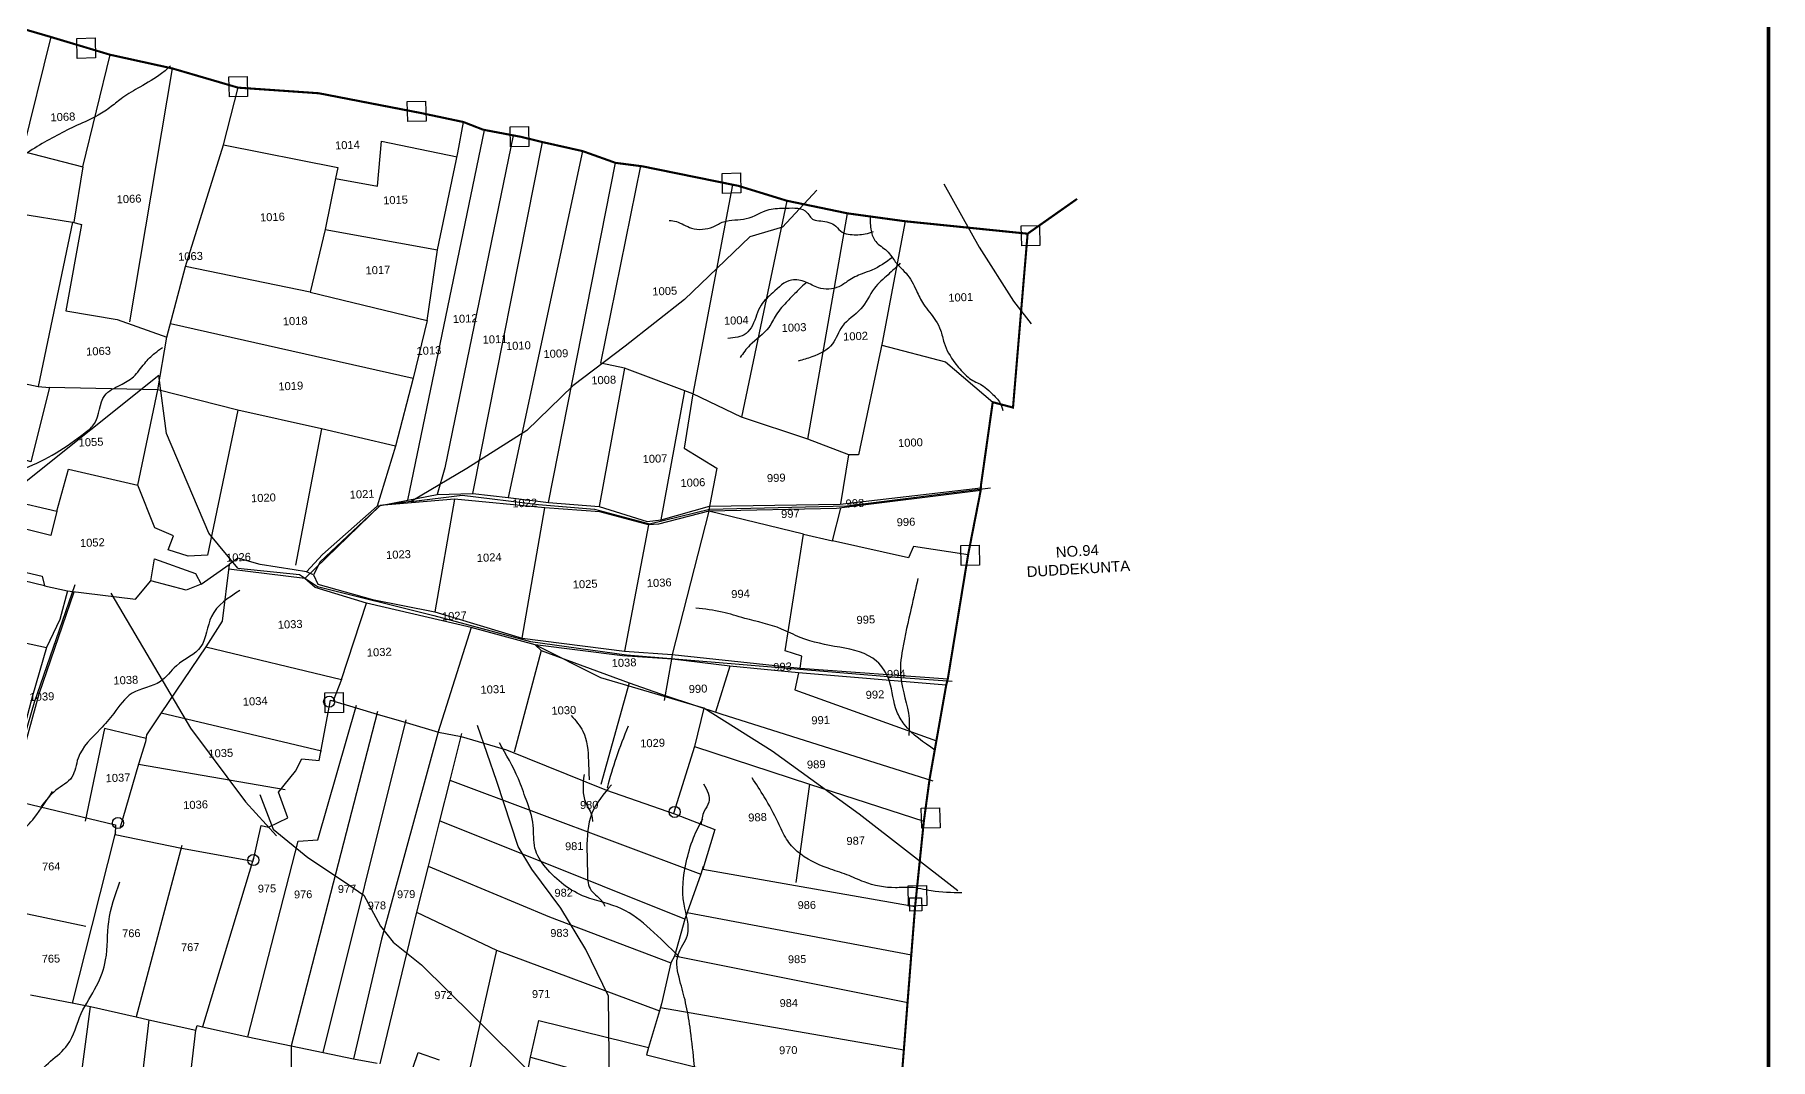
# Model space of a CAD drawing. Header units: inches. Extents: x 189567 to 214261, y 1613610 to 1624610.
# Drawn here: x 195325 to 198637, y 1619846 to 1621802 of the extents above; entities that cross this region are included whole.
import ezdxf
from ezdxf.enums import TextEntityAlignment as Align

# ---------------------------------------------------------------- set-up
doc = ezdxf.new("R2010")
doc.units = ezdxf.units.IN
doc.header["$LTSCALE"] = 15
doc.header["$MEASUREMENT"] = 0
for name, color, linetype in [('PLOT', 7, 'Continuous'), ('PLOT NOS', 7, 'Continuous'), ('ROAD', 1, 'Continuous'), ('STREAM', 4, 'Continuous'), ('text1', 7, 'Continuous'), ('text2', 7, 'Continuous'), ('VILLAGE BOUNADRY STONES', 1, 'Continuous'), ('VILLAGE BOUNDRY', 5, 'Continuous')]:
    doc.layers.add(name, color=color, linetype=linetype)
doc.styles.get("Standard").update_dxf_attribs({"font": 'arial.ttf'})

msp = doc.modelspace()

# ---------------------------------------------------------------- linework, layer by layer
at = {"layer": 'PLOT'}
for points in [[(195355.4, 1621797.3), (195301.5, 1621578.9)], [(195110.1, 1621626.2), (195301.1, 1621579), (195416.6, 1621549.5), (195468.8, 1621763.3)], [(195587.5, 1621737.2), (195506, 1621253.9)], [(195416.6, 1621549.5), (195399.6, 1621443.8)], [(196305.3, 1620908.8), (196433.3, 1621557)], [(196656.9, 1621515.3), (196580.6, 1621116.2)], [(195100.9, 1621482.9), (195185, 1621466.3), (195255.7, 1621450), (195289.7, 1621441.8), (195294.6, 1621460.6), (195397.3, 1621444.1), (195414.3, 1621439.2), (195384.1, 1621274.5), (195482.3, 1621257.9), (195577.3, 1621224.2)], [(196760.3, 1621484.7), (196673.6, 1621071.6)], [(194657.4, 1621452.3), (194688.9, 1621425.6), (194743.7, 1621382.3), (194895.1, 1621234.2), (194994.2, 1621143.6), (195015.2, 1621119.6), (195195.9, 1620947.4), (195284.3, 1620863.7), (195287.9, 1620780.6), (195339.3, 1620768), (195343.3, 1620749.9), (195387.7, 1620740.4), (195372.9, 1620685.8), (195347.6, 1620632), (195320.5, 1620539.6), (195297.7, 1620453), (195264.3, 1620351.6), (195251.5, 1620290.1)], [(196800.5, 1621029.5), (196876.2, 1621460.6)], [(195397.3, 1621444.1), (195331.4, 1621130.5)], [(196986.3, 1621445.5), (196942.1, 1621213.3), (196897, 1620999.9), (196878.3, 1620999.8)], [(196941.3, 1621209.1), (197063.2, 1621177.5), (197153.2, 1621100.3)], [(194834.4, 1621059), (194867.8, 1621178.3), (194983.4, 1621153.5), (195018.2, 1621137.9), (195095.6, 1621115.8), (195188.9, 1621105.7), (195234.5, 1621098.9), (195244.4, 1621148.5), (195331.4, 1621130.5), (195353.3, 1621128.4), (195317.8, 1620986.6), (195299.7, 1620992), (195280.2, 1620912.7), (195367.3, 1620892.1), (195355.4, 1620845.7), (195284.3, 1620863.7)], [(196450.6, 1621165.3), (196401.9, 1620900.9)], [(196013.6, 1621016.5), (195872.2, 1621049.7), (195712.4, 1621085.3), (195559.9, 1621123.8), (195353.3, 1621128.4)], [(195712.4, 1621085.3), (195654.9, 1620808.3), (195617.9, 1620806.7), (195579.8, 1620818.7), (195589.7, 1620845.5), (195553.9, 1620860.8), (195521.5, 1620942.2)], [(195872.2, 1621049.7), (195822.6, 1620789)], [(197130.2, 1620931.7), (196855.1, 1620897.2), (196611.2, 1620892), (196515.2, 1620867.2), (196496.2, 1620866.2), (196403.5, 1620891.3), (196298.2, 1620898.8), (196126.1, 1620915.4), (195984, 1620902.9), (195869.9, 1620795.7), (195856.9, 1620770.9), (195843.3, 1620776.7), (195874.3, 1620809.3), (195978.4, 1620901.9)], [(196126.1, 1620915.4), (196088.7, 1620699.9)], [(196791.8, 1620848.6), (196611.2, 1620892)], [(197106.2, 1620808.9), (197002.1, 1620824.6), (196992.4, 1620803.5), (196847.7, 1620835.6), (196863.6, 1620898.3)], [(195343.3, 1620749.9), (194924.8, 1620850.8)], [(196785.8, 1620592.4), (196788.8, 1620615.8), (196756.9, 1620625.6), (196791.8, 1620848.6), (196847.7, 1620835.6)], [(195387.7, 1620740.4), (195517.4, 1620724.1), (195546.4, 1620759.3), (195553.6, 1620801.3), (195631.5, 1620773.2), (195642.4, 1620753.3), (195696.1, 1620790.3)], [(195843.3, 1620776.7), (195820.3, 1620780.6), (195755.5, 1620790.4), (195712.8, 1620802.7), (195696.1, 1620790.3), (195682.7, 1620682.6), (195651.8, 1620633.4), (195566.1, 1620507.5), (195538.5, 1620465.5), (195536.4, 1620452), (195522.8, 1620409.7), (195487.1, 1620286.4)], [(195642.4, 1620753.3), (195613.7, 1620741.4), (195546.4, 1620759.3)], [(197064.4, 1620560.2), (196782.3, 1620583.9), (196651.8, 1620596.8), (196541.9, 1620609.6), (196446.6, 1620616.1), (196280.1, 1620637.4), (196158, 1620670), (195958.3, 1620716.5), (195860.1, 1620746.5), (195840.4, 1620763.7), (195695.1, 1620781.8)], [(195856.9, 1620770.9), (195865.2, 1620753.3), (195969.5, 1620724), (196088.7, 1620699.9), (196255.2, 1620650.2), (196450.2, 1620625.3), (196541.3, 1620618.7), (196785.8, 1620592.4), (197067.5, 1620572.3)], [(195399.3, 1620737.7), (195332.9, 1620542.9), (195275.5, 1620334.8)], [(195651.8, 1620633.4), (195910.4, 1620571.3), (195958.3, 1620716.5)], [(196158, 1620670), (196095.1, 1620471.5)], [(196291.7, 1620626.6), (196239.7, 1620432.1)], [(196280.1, 1620637.4), (196291.7, 1620626.6), (196459.6, 1620564.8), (196529.8, 1620539.7), (196634.2, 1620505.6), (197039.2, 1620377.4)], [(196651.8, 1620596.8), (196623.9, 1620508.8)], [(195910.4, 1620571.3), (195894.5, 1620530.5)], [(196459.6, 1620564.8), (196405.6, 1620370.8)], [(196782.3, 1620583.9), (196775.7, 1620551.4), (197045.7, 1620454.3)], [(195731.8, 1619888.9), (195827.9, 1620262.7), (195865.1, 1620265.1), (195938.9, 1620522.2)], [(195566.1, 1620507.5), (195872, 1620435.2)], [(195979.1, 1620510.3), (195814.5, 1619871.7)], [(195875.1, 1619859.2), (196034.1, 1620494)], [(196601.6, 1620516.2), (196584, 1620443.3), (196544.1, 1620315.6)], [(195537.4, 1620458.7), (195458.2, 1620477.6), (195421.1, 1620300.5)], [(196096.1, 1620475.7), (195986.6, 1620075.4), (195933.4, 1619847.1)], [(196139.2, 1620467.7), (196117, 1620379), (196097.6, 1620301.5), (196075.9, 1620215), (196053.8, 1620127), (195983.7, 1619837.8)], [(196584, 1620443.3), (196803.3, 1620371.4), (197021.8, 1620300.9)], [(195522.8, 1620409.7), (195803.1, 1620361)], [(196117, 1620379), (196596.2, 1620199.5)], [(196803.3, 1620371.4), (196777.2, 1620183.4)], [(196565.7, 1620113.8), (196097.6, 1620301.5)], [(195478.9, 1620280.6), (195433.8, 1620101.4), (195396.7, 1619953.7)], [(195605.9, 1620254.5), (195518.8, 1619927.3)], [(195742.7, 1620229.8), (195644.9, 1619908.5)], [(196075.9, 1620215), (196307.6, 1620117.9), (196538.7, 1620030.5)], [(196600.6, 1620214.5), (196596.2, 1620199.5), (196570.2, 1620126.6), (196565.7, 1620113.8), (196545.9, 1620043.2), (196538.7, 1620030.5), (196521.1, 1619951.9), (196517.4, 1619938.9), (196496, 1619868.5)], [(195232.2, 1620140.6), (195422.6, 1620100.3)], [(196053.8, 1620127), (196205.9, 1620054.7), (196517.4, 1619938.9)], [(196570.2, 1620126.6), (196998.1, 1620045.9)], [(196205.9, 1620054.7), (196155.9, 1619832.1)], [(196990.9, 1619954.2), (196545.9, 1620043.2)], [(195317.1, 1619969), (195399.9, 1619953.1), (195431.7, 1619947), (195518.8, 1619927.3), (195543, 1619921.8), (195632.6, 1619901.6), (195634.7, 1619910.9), (195644.9, 1619908.5), (195731.8, 1619888.9), (195814.5, 1619871.7), (195875.1, 1619859.2), (195933.4, 1619847.1), (195978.5, 1619838.6)], [(195375.5, 1619525), (195431.7, 1619947)], [(196519.2, 1619945.4), (196983.8, 1619864.5)], [(195543, 1619921.8), (195493.7, 1619505)], [(195604.6, 1619661.5), (195632.6, 1619901.6)], [(196262.8, 1619808), (196271.2, 1619850.3), (196287.1, 1619920.1), (196496, 1619868.5), (196492.6, 1619854.7), (196612.4, 1619825.1)], [(195814.5, 1619871.7), (195815.9, 1619617.4)], [(196046.4, 1619829.1), (196056.6, 1619859.1), (196096.6, 1619845.5)], [(196271.2, 1619850.3), (196335.5, 1619832.8), (196371.2, 1619823.1), (196432.4, 1619810.6), (196472, 1619802.6), (196602.1, 1619779.4), (196613.3, 1619824.8)]]:
    msp.add_lwpolyline(points, dxfattribs=at)
at = {"layer": 'PLOT NOS'}
for points in [[(195367.3, 1620892.1), (195389.3, 1620972.7), (195521.5, 1620942.2), (195559.9, 1621123.8), (195577.3, 1621224.2), (195612.5, 1621358.9), (195684.9, 1621591.6), (195713.1, 1621700.5)], [(195684.9, 1621591.6), (195903.6, 1621547.9), (195898.7, 1621527.3), (195879.4, 1621430), (195850.8, 1621310.2), (196073.6, 1621256.2), (196093.9, 1621391), (196132.7, 1621575.9), (196143.2, 1621634.9)], [(196037.1, 1620913.1), (196113.4, 1621281.7), (196183.3, 1621619.2)], [(195898.7, 1621527.3), (195979.3, 1621512.3), (195986.7, 1621598.5), (196131.1, 1621568.3)], [(196237.9, 1621609.4), (196107.7, 1620975.3), (196093.2, 1620924.3)], [(196160.8, 1620925.8), (196294, 1621596.6)], [(196370.6, 1621579.4), (196228.6, 1620918.5)], [(196863.5, 1620906), (196878.3, 1620999.8), (196800.5, 1621029.5), (196673.6, 1621071.6), (196580.6, 1621116.2), (196450.6, 1621165.3), (196405, 1621174.5), (196481.6, 1621551)], [(195879.4, 1621430), (196093.9, 1621391)], [(195850.8, 1621310.2), (195612.5, 1621358.9)], [(195584.2, 1621250.7), (196047.1, 1621146.2)], [(196073.6, 1621256.2), (196047.1, 1621146.2), (196013.6, 1621016.5), (195978.4, 1620901.9), (196037.1, 1620913.1), (196093.2, 1620924.3), (196160.8, 1620925.8), (196228.6, 1620918.5), (196305.3, 1620908.8), (196401.9, 1620900.9), (196493.9, 1620872.8), (196520.3, 1620875.9), (196612.6, 1620901.8), (196862.3, 1620905.9), (197130.4, 1620936.6)], [(196520.3, 1620875.9), (196565.5, 1621121.9)], [(196580.6, 1621116.2), (196564.1, 1621012.7), (196626.4, 1620974.3), (196612.6, 1620901.8), (196611.2, 1620892), (196541.3, 1620618.7), (196540.2, 1620609.8), (196526.3, 1620531)], [(196255.2, 1620650.2), (196298.2, 1620898.8)], [(196496.2, 1620866.2), (196450.2, 1620625.3)], [(194895.6, 1620730.1), (195347.6, 1620632)], [(195270.1, 1620344.1), (195479.4, 1620293.4), (195478.3, 1620275.4), (195605.2, 1620249.3), (195742, 1620224.6), (195756.9, 1620292.6), (195771.1, 1620289.5), (195807.8, 1620307.3), (195789.9, 1620356.1), (195822.3, 1620396.1), (195834.4, 1620419.5), (195867.6, 1620416.6), (195889.4, 1620531.3), (195938.2, 1620516.9), (195978.5, 1620505), (196033.5, 1620488.7), (196095.5, 1620470.4), (196138.5, 1620462.4), (196225.3, 1620436.9), (196416, 1620359.8), (196545.9, 1620314.5), (196622.6, 1620284.9), (196600, 1620209.2), (196777, 1620178), (197005.1, 1620138.1)]]:
    msp.add_lwpolyline(points, dxfattribs=at)
at = {"layer": 'ROAD'}
for points in [[(197060, 1621516.7), (197127.1, 1621396.1), (197193, 1621293), (197226.6, 1621249.7)], [(196817.4, 1621504.8), (196752.1, 1621434.4), (196689.6, 1621415.6), (196564.7, 1621296.2), (196451.9, 1621207), (196351.8, 1621131.4), (196264.1, 1621046.1), (196149.6, 1620973.9), (196043.2, 1620911), (196140.4, 1620922.9), (196286.6, 1620905.2), (196393.3, 1620896.3), (196498.4, 1620868.4), (196612.8, 1620896.1), (196874.5, 1620902.4), (197149.2, 1620936.9)], [(195712.5, 1620783.7), (195657, 1620850.6), (195576.7, 1621040.4), (195562, 1621151.2), (195302.5, 1620943.7), (195197.7, 1620882.6), (195118.4, 1620843.6), (195084.2, 1620841.4), (194952.9, 1620860.4), (194877, 1620842.8), (194736.7, 1620805), (194438.9, 1620690.4)], [(196043.2, 1620911), (195984, 1620902.9), (195984, 1620902.9), (195840.4, 1620763.7)], [(195712.5, 1620783.7), (195830.1, 1620771.5), (195864.9, 1620748.5), (196086.6, 1620693.4), (196271.2, 1620643.8), (196454.5, 1620618.2), (196969, 1620575.2), (197075.7, 1620568.1)], [(195401.8, 1620751.4), (195323.6, 1620527.2), (195238.8, 1620235.2)], [(195469.9, 1620735.5), (195622.5, 1620477.9), (195727.1, 1620337.3), (195786.3, 1620272.5)], [(197086.9, 1620167.5), (196898.6, 1620313.9), (196732.1, 1620434.6), (196601.6, 1620516.2), (196405.3, 1620574.3), (196280.1, 1620637.4)], [(196914.2, 1619274.1), (196850, 1619299.8), (196795.7, 1619357.9), (196761.1, 1619405.1), (196699.7, 1619403.9), (196681.9, 1619473.1), (196659, 1619496.7), (196571.3, 1619569.5), (196538.2, 1619617.5), (196472.1, 1619745.7), (196443.2, 1619767.6), (196428.1, 1619774), (196421.7, 1619794.1), (196419.9, 1619966.7), (196377, 1620055.7), (196329, 1620134.8), (196273.7, 1620209.3), (196247.4, 1620252.2), (196206.7, 1620376.3), (196170.2, 1620483.3)], [(195754.7, 1620351.5), (195779.9, 1620285.5), (195846.1, 1620231.6), (195914.4, 1620186.1), (195952.8, 1620159.7), (195985, 1620100.1), (196009, 1620069.6), (196063.2, 1620026.7), (196161.6, 1619929.3), (196198.9, 1619891.8), (196282.5, 1619809.6), (196327, 1619761.8), (196340.2, 1619730.7), (196382.9, 1619703.9), (196472.5, 1619659), (196526, 1619602), (196556.5, 1619576.3), (196571.3, 1619569.5)]]:
    msp.add_lwpolyline(points, dxfattribs=at)
at = {"layer": 'STREAM'}
for points in [[(195584.3, 1621741.8), (195567, 1621727.5), (195525.8, 1621701.6), (195492.8, 1621681.5), (195470.9, 1621664.3), (195446.2, 1621648), (195405.8, 1621628.6), (195329.7, 1621588.1), (195256.5, 1621538.3), (195145.8, 1621463.6), (195027.4, 1621405.5), (194964.6, 1621347.6), (194905.2, 1621306.5), (194893, 1621265.9), (194880.6, 1621238.8), (194837.3, 1621223), (194769.5, 1621181.7), (194718.3, 1621148.2), (194669.1, 1621104.5), (194632.7, 1621074), (194630.4, 1621007.3), (194627.6, 1620966.4), (194631.1, 1620932.2), (194637.2, 1620904.5), (194627, 1620858.5), (194584.2, 1620818.6), (194549.8, 1620781.7), (194526.5, 1620739.5), (194513.7, 1620688.3), (194526.5, 1620655.2), (194525.8, 1620643.1), (194508.5, 1620627), (194511.9, 1620600.2), (194521.6, 1620580)], [(196535.9, 1621447.3), (196549.5, 1621444.8), (196578.5, 1621432.5), (196619.5, 1621435.1), (196639.6, 1621444.5), (196682.9, 1621450.5), (196726.5, 1621467.7), (196759.1, 1621470.7), (196798.7, 1621462.5), (196805.7, 1621453.1), (196810.8, 1621448.7), (196825, 1621446.2), (196853.9, 1621436.1), (196866, 1621424.5), (196881.3, 1621420.4), (196910, 1621421.5), (196925.7, 1621425.8)], [(196919.5, 1621455.5), (196921.2, 1621427.4), (196930.1, 1621406.7), (196950.8, 1621389.2), (196960.6, 1621377.5), (196974.5, 1621359.8), (196987.7, 1621346.6), (197007.6, 1621313.2), (197021.1, 1621287.6), (197044.3, 1621256), (197053.7, 1621237.6), (197060.4, 1621213.6), (197081, 1621175.5), (197100.7, 1621152.8), (197112.1, 1621143.5), (197135.5, 1621131), (197148.7, 1621119.5), (197166, 1621100.7), (197172.6, 1621084.5)], [(196961.7, 1621376.3), (196922.8, 1621352.4), (196903.8, 1621345.3), (196877.6, 1621331.8), (196859.8, 1621320.7), (196820.4, 1621318.7), (196796.5, 1621329.5), (196769.4, 1621333.4), (196733.3, 1621309), (196711.2, 1621285.4), (196694.6, 1621246.8), (196682.5, 1621231.3), (196647.8, 1621222.1)], [(196976.6, 1621365.4), (196953.4, 1621343.5), (196927.5, 1621317.6), (196901.3, 1621278.2), (196865.9, 1621244.8), (196847.5, 1621211.7), (196808, 1621186.7), (196782.2, 1621178.8)], [(196798.2, 1621329.5), (196777.8, 1621309.9), (196762.3, 1621293.8), (196739.8, 1621266.9), (196725.7, 1621242.9), (196689.8, 1621208.9), (196671.1, 1621185.5)], [(195099.3, 1620895.9), (195131.2, 1620899.1), (195148.5, 1620900.2), (195192.8, 1620927.3), (195205.2, 1620945.5), (195266.9, 1620964.1), (195306.4, 1620974.6), (195421.5, 1621042.3), (195439.1, 1621059.3), (195458.5, 1621113.1), (195488.2, 1621133), (195513.5, 1621148.9), (195534.8, 1621174.3), (195554.2, 1621193.9), (195568.7, 1621204.4)], [(197010.3, 1620763.6), (196997.8, 1620707.5), (196980.9, 1620628.3), (196977.6, 1620575.4), (196993.6, 1620496.9), (196993.1, 1620463.9)], [(195716.6, 1620740.8), (195662.2, 1620691.3), (195642, 1620633.8), (195595.2, 1620597.2), (195564.9, 1620567.2), (195510.7, 1620544.7), (195475.7, 1620506.3), (195450.1, 1620476.4), (195407.7, 1620420.8), (195395.8, 1620384.9), (195365.4, 1620359.7), (195337.5, 1620329)], [(197042.8, 1620436.4), (196984.5, 1620485.5), (196970.3, 1620510), (196956.1, 1620567.5), (196931.6, 1620606.1), (196861.4, 1620632.5), (196785.8, 1620651.4), (196750.1, 1620667.4), (196680, 1620687.7), (196636.9, 1620699.8), (196586.4, 1620707.4)], [(196348.6, 1620502.4), (196371.2, 1620472.3), (196381.7, 1620415.2), (196383, 1620379.7)], [(196457.3, 1620481.8), (196434.6, 1620421.7), (196417.2, 1620364.6)], [(196554, 1620042.7), (196499.4, 1620094.7), (196445, 1620133.5), (196376.1, 1620156.1), (196300.2, 1620212.5), (196279.5, 1620249.2), (196276.4, 1620292.4), (196262.9, 1620341.8), (196247.9, 1620381.4), (196211.7, 1620450.2)], [(196373.2, 1620389.6), (196376.5, 1620335.5), (196388.4, 1620310.1), (196389.2, 1620299.9)], [(195260.8, 1619719.8), (195256.6, 1619795.5), (195276.8, 1619883.5), (195277.6, 1619938.3), (195274.8, 1619989.3), (195269.3, 1620037.6), (195249.9, 1620140), (195252.2, 1620211.2), (195265.9, 1620258.1), (195294.8, 1620277.8), (195324.4, 1620307.6), (195359, 1620357.5)], [(196425.5, 1620370), (196388.3, 1620315.7), (196378.8, 1620248.2), (196379.7, 1620203.8), (196384.8, 1620171.9), (196407, 1620148.4), (196412.9, 1620138.3)], [(196601.4, 1620372), (196611.4, 1620336.7), (196602.5, 1620319.6), (196596.5, 1620293.8)], [(197094.5, 1620164), (197036, 1620167.7), (196996.1, 1620174.3), (196967.5, 1620173.7), (196907.6, 1620184.8), (196875, 1620198.4), (196839.3, 1620210.7), (196780.2, 1620243), (196759.8, 1620266.1), (196743.6, 1620298.1), (196717.1, 1620347.2), (196693.9, 1620383.4)], [(195357.1, 1618992.8), (195307.7, 1618993.6), (195269.6, 1618992.9), (195238.3, 1619021.8), (195207, 1619055.8), (195174.7, 1619102.7), (195161.9, 1619145), (195151.6, 1619181.2), (195136.6, 1619220.3), (195119.9, 1619260.3), (195095.1, 1619276.9), (195089.5, 1619304.6), (195068.1, 1619323.5), (195050, 1619347.6), (195043.7, 1619376.5), (195030.6, 1619406.9), (195009, 1619463.5), (194997.5, 1619501.9), (194992.9, 1619564.9), (194999, 1619628.4), (194997.6, 1619673.3), (194994.7, 1619706.1), (194962.9, 1619730.5), (194928.5, 1619775), (194870.6, 1619830.6), (194846.6, 1619865.4), (194820.7, 1619881.4), (194782.8, 1619932.3), (194756.2, 1619984.7), (194771.3, 1619994.6), (194827.7, 1619991.4), (194863.5, 1620051.2), (194907.3, 1620077), (194842.7, 1620066.1), (194776.4, 1620026.2), (194755.9, 1620029.8), (194753.6, 1620087.7), (194873.5, 1620124.1), (194940.3, 1620138.4), (194994.9, 1620166.2), (195074.1, 1620222.5), (195088.9, 1620249.5), (195116.3, 1620277.3), (195131.1, 1620303.2), (195148.9, 1620322.8)], [(196967.4, 1619709.8), (196918.2, 1619715.2), (196872.6, 1619716.6), (196819.2, 1619734.4), (196768.8, 1619744.2), (196707.8, 1619767.6), (196633.4, 1619778.3), (196594.7, 1619800.4), (196583, 1619844), (196575.5, 1619907.7), (196567.2, 1619954.3), (196556.1, 1619996.6), (196552.8, 1620046.1), (196570.4, 1620082.9), (196564.1, 1620142.1), (196568.3, 1620222), (196582.2, 1620269), (196599.8, 1620305.2)], [(195134.1, 1619413), (195131.4, 1619462.2), (195143.1, 1619514.5), (195147.2, 1619541.9), (195118, 1619588.8), (195099.8, 1619632.3), (195120, 1619674.7), (195164.2, 1619701.1), (195239.6, 1619724.4), (195306.8, 1619745.8), (195326.7, 1619808.7), (195387.6, 1619873.8), (195413.8, 1619933.6), (195442.9, 1619986.2), (195460.3, 1620035.8), (195466.2, 1620108.9), (195487.5, 1620185.1)]]:
    msp.add_spline(points, degree=3, dxfattribs=at)
at = {"layer": 'text1'}
for points in [[(195405.3, 1621794.6), (195440.2, 1621795.3), (195441, 1621757.1), (195406.1, 1621756.4)], [(195695.6, 1621721.2), (195730.5, 1621722), (195731.3, 1621683.8), (195696.4, 1621683)], [(196035.9, 1621673.9), (196070.8, 1621674.7), (196071.7, 1621636.5), (196036.8, 1621635.7)], [(196232.3, 1621625.8), (196267.2, 1621626.5), (196268, 1621588.3), (196233.1, 1621587.5)], [(196636.8, 1621536.9), (196671.7, 1621537.7), (196672.5, 1621499.5), (196637.6, 1621498.7)], [(197207.7, 1621436.9), (197242.6, 1621437.6), (197243.4, 1621399.4), (197208.5, 1621398.6)], [(197092.4, 1620827), (197127.3, 1620827.7), (197128.1, 1620789.5), (197093.2, 1620788.8)], [(195878.5, 1620545.7), (195913.4, 1620546.5), (195914.3, 1620508.3), (195879.3, 1620507.5)], [(197016.9, 1620325.7), (197051.8, 1620326.4), (197052.6, 1620288.2), (197017.7, 1620287.5)], [(196991.7, 1620177.1), (197026.6, 1620177.8), (197027.4, 1620139.6), (196992.5, 1620138.8)]]:
    msp.add_lwpolyline(points, close=True, dxfattribs=at)
at = {"layer": 'text2', "color": 5, "const_width": 7}
msp.add_lwpolyline([(198633.6, 1616572.1), (189570.7, 1616572.1), (189570.7, 1624123.6), (198633.6, 1624123.6)], close=True, dxfattribs=at)
at = {"layer": 'VILLAGE BOUNADRY STONES'}
msp.add_lwpolyline([(196994.6, 1620154.1), (197017.5, 1620154.5), (197018, 1620129.3), (196995.1, 1620128.9)], close=True, dxfattribs=at)
for centre in [(195886.9, 1620528.7), (196546.1, 1620318.4), (195483.7, 1620297.2), (195742.1, 1620226.4)]:
    msp.add_circle(centre, 10.6, dxfattribs=at)
at = {"layer": 'VILLAGE BOUNDRY', "color": 5, "const_width": 4}
msp.add_lwpolyline([(196974.8, 1619752.5), (196983.2, 1619859.2), (196990.2, 1619949), (196997.4, 1620040.6), (197005.1, 1620138.1), (197021.8, 1620300.9), (197032.6, 1620380.3), (197045.7, 1620454.3), (197064.4, 1620560.2), (197067.5, 1620572.3), (197106.2, 1620808.9), (197130.2, 1620931.7), (197130.7, 1620941.5), (197153.2, 1621100.3), (197191.9, 1621090), (197219.8, 1621421.8), (197314.2, 1621488.2), (197219.8, 1621421.8), (196986.3, 1621445.5), (196876.2, 1621460.6), (196760.3, 1621484.7), (196667.8, 1621513.1), (196484.5, 1621550.4), (196433.3, 1621557), (196370.6, 1621579.4), (196294, 1621596.6), (196253.6, 1621606.5), (196180.6, 1621620.3), (196143.2, 1621634.9), (196062.4, 1621652), (195867.2, 1621689.8), (195713.1, 1621700.5), (195587.5, 1621737.2), (195468.8, 1621763.3), (195355.4, 1621797.3), (195176.7, 1621849.4)], dxfattribs=at)

# ---------------------------------------------------------------- texts
at = {"layer": 'PLOT NOS'}
for s, height, rotation, p in [('1068', 15.27, 2.323, (195378.7, 1621644.7)), ('1014', 15.27, 2.323, (195921.7, 1621591.1)), ('1066', 15.27, 2.323, (195504.9, 1621488.2)), ('1015', 15.27, 2.323, (196013.5, 1621486.2)), ('1016', 15.27, 2.323, (195778.5, 1621453.6)), ('1063', 15.27, 2.323, (195622.2, 1621378.7)), ('1017', 15.27, 2.323, (195979.9, 1621352.5)), ('1005', 15.27, 2.323, (196527.3, 1621312.3)), ('1001', 15.27, 2.323, (197092.1, 1621300.4)), ('1018', 15.27, 2.323, (195822, 1621255.3)), ('1012', 15.27, 2.323, (196146.4, 1621259.8)), ('1004', 15.27, 2.323, (196663.8, 1621256.4)), ('1003', 15.27, 2.323, (196774, 1621242.7)), ('1011', 15.27, 2.323, (196203.3, 1621220.4)), ('1010', 15.27, 2.323, (196247.9, 1621208.2)), ('1002', 15.27, 2.323, (196891.4, 1621226.3)), ('1063', 15.27, 2.323, (195446.7, 1621197.7)), ('1013', 15.27, 2.323, (196077.2, 1621198.8)), ('1009', 15.27, 2.323, (196319.5, 1621193)), ('1008', 15.27, 2.323, (196410.8, 1621142.6)), ('1019', 15.27, 2.323, (195813.6, 1621131.2)), ('1055', 15.27, 2.323, (195432.3, 1621024.1)), ('1000', 15.27, 2.323, (196996.1, 1621023.1)), ('1007', 15.27, 2.323, (196508.7, 1620992.5)), ('1006', 15.27, 2.323, (196581, 1620946.8)), ('999', 15.27, 2.323, (196740.1, 1620955.9)), ('1020', 15.27, 2.323, (195761.4, 1620917.8)), ('1021', 15.27, 2.323, (195949.7, 1620924.7)), ('1022', 15.27, 2.323, (196260, 1620907.8)), ('997', 15.27, 2.323, (196767, 1620887.4)), ('998', 15.27, 2.323, (196890.2, 1620907.5)), ('996', 15.27, 2.323, (196987.7, 1620871.7)), ('1052', 15.27, 2.323, (195434.9, 1620832.3)), ('1023', 15.27, 2.323, (196019.1, 1620809.6)), ('1026', 15.27, 2.323, (195713.8, 1620804.3)), ('1024', 15.27, 2.323, (196192.3, 1620803.9)), ('1025', 15.27, 2.323, (196375.4, 1620753.2)), ('1036', 15.27, 2.323, (196516.7, 1620755.7)), ('994', 15.27, 2.323, (196671.9, 1620734.6)), ('1033', 15.27, 2.323, (195812.4, 1620676.4)), ('1027', 15.27, 2.323, (196125.7, 1620692.5)), ('995', 15.27, 2.323, (196911, 1620685.3)), ('1032', 15.27, 2.323, (195982.4, 1620623.3)), ('1038', 15.27, 2.323, (196449.6, 1620603.1)), ('993', 15.27, 2.323, (196752.1, 1620595.4)), ('994', 15.27, 2.323, (196969.2, 1620581.9)), ('1038', 15.27, 2.323, (195498.8, 1620569.9)), ('1031', 15.27, 2.323, (196199.3, 1620552.3)), ('990', 15.27, 2.323, (196590.8, 1620553.3)), ('1039', 15.27, 2.323, (195338.6, 1620538.4)), ('1034', 15.27, 2.323, (195745.7, 1620529.6)), ('1030', 15.27, 2.323, (196334.7, 1620512.3)), ('992', 15.27, 2.323, (196928.5, 1620542.3)), ('991', 15.27, 2.323, (196824.8, 1620493.6)), ('1029', 15.27, 2.323, (196504.1, 1620449.8)), ('1035', 15.27, 2.323, (195680, 1620430.5)), ('1037', 15.27, 2.323, (195483.9, 1620383.5)), ('989', 15.27, 2.323, (196816.4, 1620409.2)), ('1036', 15.27, 2.323, (195631.9, 1620332.1)), ('980', 15, 1.1012, (196383.1, 1620331.7)), ('988', 15.27, 2.323, (196704.4, 1620308.2)), ('981', 15, 1.1012, (196354.6, 1620253)), ('987', 15.27, 2.323, (196891.7, 1620263.4)), ('764', 15, 1.1012, (195356.5, 1620214.3)), ('975', 15, 1.1012, (195768.2, 1620172.2)), ('976', 15, 1.1012, (195837.2, 1620161.1)), ('977', 15, 1.1012, (195921, 1620171.5)), ('979', 15, 1.1012, (196033.8, 1620161.3)), ('982', 15, 1.1012, (196334.4, 1620164.2)), ('978', 15, 1.1012, (195977.9, 1620139.8)), ('986', 15, 1.1012, (196798.4, 1620140.7)), ('766', 15, 1.1012, (195509.3, 1620086.8)), ('983', 15, 1.1012, (196326.4, 1620087.4)), ('767', 15, 1.1012, (195621.7, 1620060.2)), ('765', 15, 1.1012, (195355.9, 1620038.3)), ('985', 15, 1.1012, (196779.9, 1620037.3)), ('972', 15, 1.1012, (196105, 1619968.9)), ('971', 15, 1.1012, (196291.4, 1619971)), ('984', 15, 1.1012, (196764, 1619953.7)), ('970', 15, 1.1012, (196763, 1619863.7))]:
    msp.add_text(s, height=height, rotation=rotation, dxfattribs=at).set_placement(p, align=Align.MIDDLE_CENTER)
at = {"layer": 'text1', "color": 1, "insert": (197215.8, 1620820.5), "char_height": 20.364, "width": 196.742, "attachment_point": 1, "rotation": 3.4828}
msp.add_mtext('\\pxqc;NO.94\\PDUDDEKUNTA ', dxfattribs=at)

doc.saveas('drawing.dxf')
